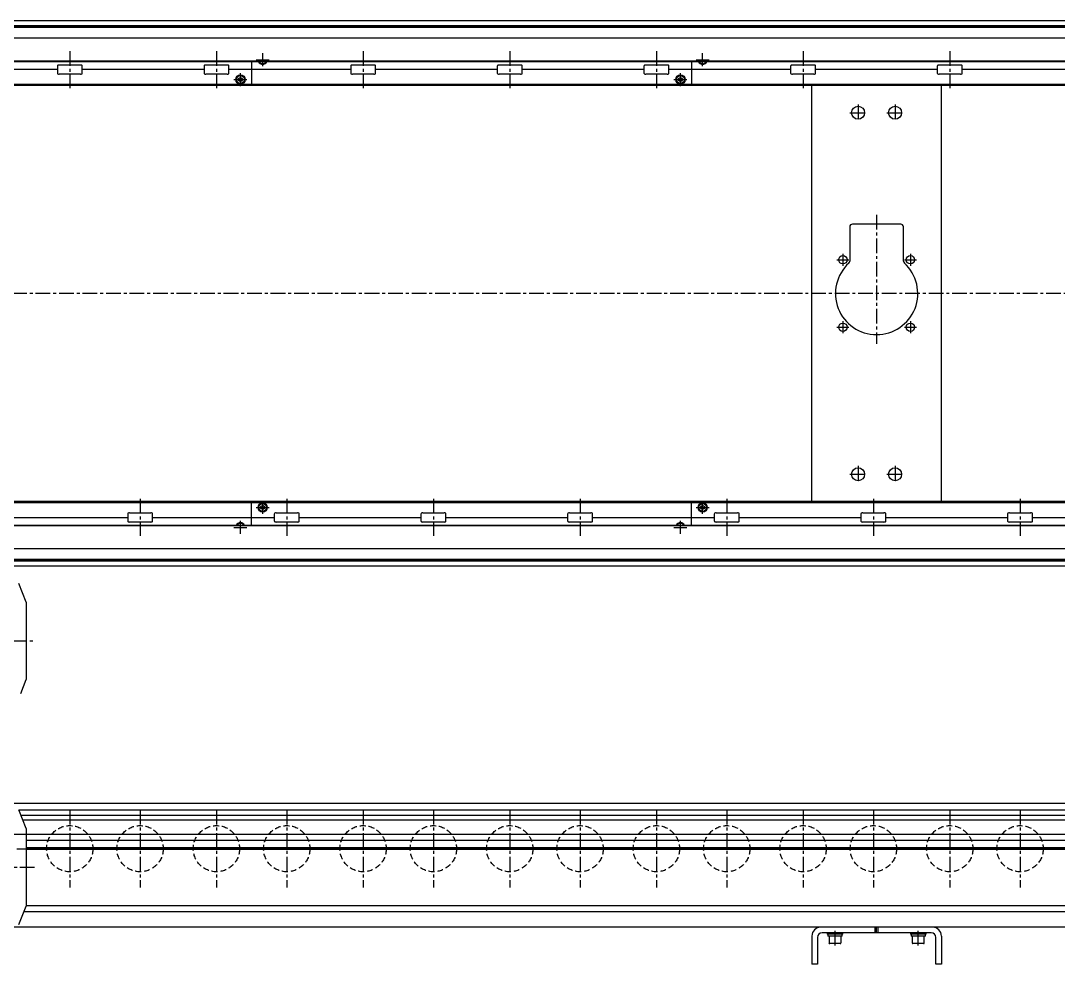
# Model space of a CAD drawing. Extents: x -10 to 3599, y -8 to 1101.
# Drawn here: x 676 to 1797, y 28 to 1048 of the extents above; entities that cross this region are included whole.
import ezdxf

# ---------------------------------------------------------------- set-up
doc = ezdxf.new("R2010")
doc.units = 0
doc.header["$LTSCALE"] = 0.5
doc.linetypes.add('CENTER', pattern=[50.8, 31.75, -6.35, 6.35, -6.35])
doc.linetypes.add('DASHED', pattern=[19.05, 12.7, -6.35])
for name, color, linetype in [('MSM_CENTER', 1, 'CENTER'), ('MSM_CONTINUOUS', 7, 'CONTINUOUS'), ('MSM_DASHED', 4, 'DASHED')]:
    doc.layers.add(name, color=color, linetype=linetype)

msp = doc.modelspace()

# ---------------------------------------------------------------- linework, layer by layer
at = {"layer": 'MSM_CENTER'}
for p, q in [((729.2, 1015.5), (729.2, 975.5)), ((887.7, 1015.5), (887.7, 975.5)), ((937.7, 999.2), (937.7, 1013.3)), ((1046.2, 1015.5), (1046.2, 975.5)), ((1204.7, 1015.5), (1204.7, 975.5)), ((1363.2, 1015.5), (1363.2, 975.5)), ((1413.2, 999.2), (1413.2, 1013.3)), ((1521.7, 1015.5), (1521.7, 975.5)), ((1680.2, 1015.5), (1680.2, 975.5)), ((930.7, 1006.2), (944.7, 1006.2)), ((1406.2, 1006.2), (1420.2, 1006.2)), ((913.7, 977.7), (913.7, 991.8)), ((1389.2, 977.7), (1389.2, 991.8)), ((906.7, 984.8), (920.7, 984.8)), ((1382.2, 984.8), (1396.2, 984.8)), ((1581.2, 957.9), (1581.2, 939.9)), ((1621.2, 957.9), (1621.2, 939.9)), ((1572.2, 948.9), (1590.2, 948.9)), ((1612.2, 948.9), (1630.2, 948.9)), ((1601.2, 838.4), (1601.2, 698.9)), ((1564.7, 796.4), (1564.7, 783.4)), ((1637.7, 796.4), (1637.7, 783.4)), ((1558.2, 789.9), (1571.2, 789.9)), ((1631.2, 789.9), (1644.2, 789.9)), ((2841.8, 753.4), (359.7, 753.4)), ((1564.7, 723.4), (1564.7, 710.4)), ((1637.7, 723.4), (1637.7, 710.4)), ((1558.2, 716.9), (1571.2, 716.9)), ((1631.2, 716.9), (1644.2, 716.9)), ((1581.2, 566.9), (1581.2, 548.9)), ((1621.2, 566.9), (1621.2, 548.9)), ((1572.2, 557.9), (1590.2, 557.9)), ((1612.2, 557.9), (1630.2, 557.9)), ((805.2, 531.3), (805.2, 491.3)), ((937.7, 515), (937.7, 529.1)), ((963.7, 531.3), (963.7, 491.3)), ((1122.2, 531.3), (1122.2, 491.3)), ((1280.7, 531.3), (1280.7, 491.3)), ((1413.2, 515), (1413.2, 529.1)), ((1439.2, 531.3), (1439.2, 491.3)), ((1597.7, 531.3), (1597.7, 491.3)), ((1756.2, 531.3), (1756.2, 491.3)), ((930.7, 522), (944.7, 522)), ((1406.2, 522), (1420.2, 522)), ((913.7, 493.5), (913.7, 507.6)), ((1389.2, 493.5), (1389.2, 507.6)), ((906.7, 500.5), (920.7, 500.5)), ((1382.2, 500.5), (1396.2, 500.5)), ((362.2, 377.8), (692.2, 377.8)), ((729.2, 195), (729.2, 111)), ((805.2, 195), (805.2, 111)), ((887.7, 195), (887.7, 111)), ((963.7, 195), (963.7, 111)), ((1046.2, 195), (1046.2, 111)), ((1122.2, 195), (1122.2, 111)), ((1204.7, 195), (1204.7, 111)), ((1280.7, 195), (1280.7, 111)), ((1363.2, 195), (1363.2, 111)), ((1439.2, 195), (1439.2, 111)), ((1521.7, 195), (1521.7, 111)), ((1597.7, 195), (1597.7, 111)), ((1680.2, 195), (1680.2, 111)), ((1756.2, 195), (1756.2, 111)), ((367.2, 153), (2832.3, 153)), ((472.2, 133), (692.2, 133)), ((1556.3, 48.4), (1556.3, 64)), ((1646.2, 48.4), (1646.2, 64))]:
    msp.add_line(p, q, dxfattribs=at)
at = {"layer": 'MSM_CONTINUOUS'}
for p, q in [((2831.8, 1048.4), (370.6, 1048.4)), ((2830.2, 1048.3), (372.2, 1048.3)), ((2805.6, 1042.9), (396.9, 1042.9)), ((2805.6, 1041.2), (396.9, 1041.2)), ((2805.5, 1042), (397, 1042)), ((2830.2, 1029.5), (372.2, 1029.5)), ((2830.2, 1004.1), (372.2, 1004.1)), ((2830.2, 1004.5), (422.2, 1004.5)), ((715.8, 999.5), (715.8, 991.5)), ((740.7, 1000.5), (717.8, 1000.5)), ((742.7, 991.5), (742.7, 999.5)), ((874.3, 999.5), (874.3, 991.5)), ((899.2, 1000.5), (876.3, 1000.5)), ((901.2, 991.5), (901.2, 999.5)), ((925.7, 1004.1), (925.7, 979.4)), ((937.7, 1003.9), (937.4, 1004.1)), ((938.1, 1004.1), (937.7, 1003.9)), ((1032.8, 999.5), (1032.8, 991.5)), ((1057.7, 1000.5), (1034.8, 1000.5)), ((1059.7, 991.5), (1059.7, 999.5)), ((1191.3, 999.5), (1191.3, 991.5)), ((1216.2, 1000.5), (1193.3, 1000.5)), ((1218.2, 991.5), (1218.2, 999.5)), ((1349.8, 999.5), (1349.8, 991.5)), ((1374.7, 1000.5), (1351.8, 1000.5)), ((1376.7, 991.5), (1376.7, 999.5)), ((1401.2, 1004.1), (1401.2, 979.4)), ((1413.2, 1003.9), (1412.9, 1004.1)), ((1413.6, 1004.1), (1413.2, 1003.9)), ((1508.3, 999.5), (1508.3, 991.5)), ((1533.2, 1000.5), (1510.3, 1000.5)), ((1535.2, 991.5), (1535.2, 999.5)), ((1666.8, 999.5), (1666.8, 991.5)), ((1691.7, 1000.5), (1668.8, 1000.5)), ((1693.7, 991.5), (1693.7, 999.5)), ((715.8, 995.5), (584.2, 995.5)), ((740.7, 990.5), (717.8, 990.5)), ((874.3, 995.5), (742.7, 995.5)), ((899.2, 990.5), (876.3, 990.5)), ((1032.8, 995.5), (901.2, 995.5)), ((911.7, 985.9), (913.7, 987.1)), ((913.7, 987.1), (915.7, 985.9)), ((1057.7, 990.5), (1034.8, 990.5)), ((1191.3, 995.5), (1059.7, 995.5)), ((1216.2, 990.5), (1193.3, 990.5)), ((1349.8, 995.5), (1218.2, 995.5)), ((1374.7, 990.5), (1351.8, 990.5)), ((1508.3, 995.5), (1376.7, 995.5)), ((1387.2, 985.9), (1389.2, 987.1)), ((1389.2, 987.1), (1391.2, 985.9)), ((1533.2, 990.5), (1510.3, 990.5)), ((1666.8, 995.5), (1535.2, 995.5)), ((1691.7, 990.5), (1668.8, 990.5)), ((1825.3, 995.5), (1693.7, 995.5)), ((2827.7, 979.4), (450.2, 979.4)), ((2831.8, 978.4), (450.2, 978.4)), ((911.7, 983.6), (911.7, 985.9)), ((913.7, 982.4), (911.7, 983.6)), ((915.7, 983.6), (913.7, 982.4)), ((915.7, 985.9), (915.7, 983.6)), ((1387.2, 983.6), (1387.2, 985.9)), ((1389.2, 982.4), (1387.2, 983.6)), ((1391.2, 983.6), (1389.2, 982.4)), ((1391.2, 985.9), (1391.2, 983.6)), ((1531.2, 528.4), (1531.2, 978.4)), ((1671.2, 528.4), (1671.2, 978.4)), ((1572.2, 825.4), (1572.2, 788.5)), ((1627.2, 828.4), (1575.2, 828.4)), ((1630.2, 788.5), (1630.2, 825.4)), ((2831.8, 528.4), (450.2, 528.4)), ((450.2, 527.4), (2827.7, 527.4)), ((925.7, 502.6), (925.7, 527.4)), ((1401.2, 502.6), (1401.2, 527.4)), ((793.8, 516.3), (816.7, 516.3)), ((935.7, 523.2), (937.7, 524.4)), ((935.7, 520.9), (935.7, 523.2)), ((937.7, 519.7), (935.7, 520.9)), ((937.7, 524.4), (939.7, 523.2)), ((939.7, 520.9), (937.7, 519.7)), ((939.7, 523.2), (939.7, 520.9)), ((952.3, 516.3), (975.2, 516.3)), ((1110.8, 516.3), (1133.7, 516.3)), ((1269.3, 516.3), (1292.2, 516.3)), ((1411.2, 523.2), (1413.2, 524.4)), ((1411.2, 520.9), (1411.2, 523.2)), ((1413.2, 519.7), (1411.2, 520.9)), ((1413.2, 524.4), (1415.2, 523.2)), ((1415.2, 520.9), (1413.2, 519.7)), ((1415.2, 523.2), (1415.2, 520.9)), ((1427.8, 516.3), (1450.7, 516.3)), ((1586.3, 516.3), (1609.2, 516.3)), ((1744.8, 516.3), (1767.7, 516.3)), ((660.2, 511.3), (791.8, 511.3)), ((791.8, 515.3), (791.8, 507.3)), ((793.8, 506.3), (816.7, 506.3)), ((818.7, 507.3), (818.7, 515.3)), ((818.7, 511.3), (950.3, 511.3)), ((950.3, 515.3), (950.3, 507.3)), ((952.3, 506.3), (975.2, 506.3)), ((977.2, 507.3), (977.2, 515.3)), ((977.2, 511.3), (1108.8, 511.3)), ((1108.8, 515.3), (1108.8, 507.3)), ((1110.8, 506.3), (1133.7, 506.3)), ((1135.7, 507.3), (1135.7, 515.3)), ((1135.7, 511.3), (1267.3, 511.3)), ((1267.3, 515.3), (1267.3, 507.3)), ((1269.3, 506.3), (1292.2, 506.3)), ((1294.2, 507.3), (1294.2, 515.3)), ((1294.2, 511.3), (1425.8, 511.3)), ((1425.8, 515.3), (1425.8, 507.3)), ((1427.8, 506.3), (1450.7, 506.3)), ((1452.7, 507.3), (1452.7, 515.3)), ((1452.7, 511.3), (1584.3, 511.3)), ((1584.3, 515.3), (1584.3, 507.3)), ((1586.3, 506.3), (1609.2, 506.3)), ((1611.2, 507.3), (1611.2, 515.3)), ((1611.2, 511.3), (1742.8, 511.3)), ((1742.8, 515.3), (1742.8, 507.3)), ((1744.8, 506.3), (1767.7, 506.3)), ((1769.7, 507.3), (1769.7, 515.3)), ((1769.7, 511.3), (1901.3, 511.3)), ((2830.2, 502.6), (372.2, 502.6)), ((2830.2, 502.2), (422.2, 502.2)), ((913.4, 502.6), (913.7, 502.9)), ((913.7, 502.9), (914.1, 502.6)), ((1388.9, 502.6), (1389.2, 502.9)), ((1389.2, 502.9), (1389.6, 502.6)), ((2830.2, 477.2), (372.2, 477.2)), ((2805.6, 465.6), (396.9, 465.6)), ((2805.6, 463.9), (396.9, 463.9)), ((2805.5, 464.7), (397, 464.7)), ((2831.8, 458.4), (370.6, 458.4)), ((2830.2, 458.4), (372.2, 458.4)), ((682.2, 419.7), (674.2, 439.7)), ((682.2, 419.7), (682.2, 335.8)), ((676.2, 320.8), (682.2, 335.8)), ((2830.2, 202), (372.2, 202)), ((682.2, 175), (674.2, 195)), ((2830.2, 194.6), (674.4, 194.6)), ((2714.2, 189), (676.6, 189)), ((2714.2, 184), (678.6, 184)), ((2614.2, 168.3), (667.2, 168.3)), ((682.2, 175), (682.2, 91)), ((2614.2, 161.8), (682.2, 161.8)), ((2614.2, 153.9), (682.2, 153.9)), ((2614.2, 153), (682.2, 153)), ((2614.2, 152.1), (682.2, 152.1)), ((674.2, 71), (682.2, 91)), ((2614.2, 91.3), (682.2, 91.3)), ((2614.2, 84.8), (679.7, 84.8)), ((2831.8, 68), (472.2, 68)), ((1599.8, 62), (1599.8, 68)), ((1601.2, 62), (1601.2, 68)), ((1602.7, 62), (1602.7, 68)), ((1531.2, 58.5), (1531.2, 28)), ((1537.2, 57), (1537.2, 28)), ((1660.2, 62), (1542.2, 62)), ((1547.7, 62), (1547.7, 60.4)), ((1564.7, 60.4), (1547.7, 60.4)), ((1548.5, 60.4), (1548.5, 58.4)), ((1563.9, 58.4), (1548.5, 58.4)), ((1549.8, 58.4), (1549.8, 51.2)), ((1562.8, 51.2), (1562.8, 58.4)), ((1563.9, 58.4), (1563.9, 60.4)), ((1564.7, 60.4), (1564.7, 62)), ((1637.7, 62), (1637.7, 60.4)), ((1654.8, 60.4), (1637.7, 60.4)), ((1638.5, 60.4), (1638.5, 58.4)), ((1654, 58.4), (1638.5, 58.4)), ((1639.8, 58.4), (1639.8, 51.2)), ((1652.7, 51.2), (1652.7, 58.4)), ((1654, 58.4), (1654, 60.4)), ((1654.8, 60.4), (1654.8, 62)), ((1665.2, 28), (1665.2, 57)), ((1671.2, 58.5), (1671.2, 28)), ((1561.9, 50.4), (1550.5, 50.4)), ((1651.9, 50.4), (1640.5, 50.4)), ((1537.2, 28), (1531.2, 28)), ((1671.2, 28), (1665.2, 28))]:
    msp.add_line(p, q, dxfattribs=at)
for centre, radius in [((913.7, 984.8), 5), ((913.7, 984.8), 4.25), ((1389.2, 984.8), 5), ((1389.2, 984.8), 4.25), ((1581.2, 948.9), 7), ((1621.2, 948.9), 7), ((1564.7, 789.9), 4.5), ((1637.7, 789.9), 4.5), ((1564.7, 716.9), 4.5), ((1637.7, 716.9), 4.5), ((1581.2, 557.9), 7), ((1621.2, 557.9), 7), ((937.7, 522), 5), ((1413.2, 522), 5), ((937.7, 522), 4.25), ((1413.2, 522), 4.25)]:
    msp.add_circle(centre, radius, dxfattribs=at)
for centre, radius, start, end in [((716.7, 999.4), 0.882, 115.5328, 172.1027), ((717.8, 997.1), 3.41, 89.6687, 115.2454), ((740.7, 997.1), 3.41, 64.7546, 90.3313), ((741.8, 999.4), 0.882, 7.8973, 64.4672), ((875.2, 999.4), 0.882, 115.5328, 172.1027), ((876.3, 997.1), 3.41, 89.6687, 115.2454), ((899.2, 997.1), 3.41, 64.7546, 90.3313), ((900.3, 999.4), 0.882, 7.8973, 64.4672), ((937.7, 1006.2), 5, 204.8346, 335.1654), ((937.7, 1006.2), 4.25, 209.6116, 330.3884), ((1033.7, 999.4), 0.882, 115.5328, 172.1027), ((1034.8, 997.1), 3.41, 89.6687, 115.2454), ((1057.7, 997.1), 3.41, 64.7546, 90.3313), ((1058.8, 999.4), 0.882, 7.8973, 64.4672), ((1192.2, 999.4), 0.882, 115.5328, 172.1027), ((1193.3, 997.1), 3.41, 89.6687, 115.2454), ((1216.2, 997.1), 3.41, 64.7546, 90.3313), ((1217.3, 999.4), 0.882, 7.8973, 64.4672), ((1350.7, 999.4), 0.882, 115.5328, 172.1027), ((1351.8, 997.1), 3.41, 89.6687, 115.2454), ((1374.7, 997.1), 3.41, 64.7546, 90.3313), ((1375.8, 999.4), 0.882, 7.8973, 64.4672), ((1413.2, 1006.2), 5, 204.8346, 335.1654), ((1413.2, 1006.2), 4.25, 209.6116, 330.3884), ((1509.2, 999.4), 0.882, 115.5328, 172.1027), ((1510.3, 997.1), 3.41, 89.6687, 115.2454), ((1533.2, 997.1), 3.41, 64.7546, 90.3313), ((1534.3, 999.4), 0.882, 7.8973, 64.4672), ((1667.7, 999.4), 0.882, 115.5328, 172.1027), ((1668.8, 997.1), 3.41, 89.6687, 115.2454), ((1691.7, 997.1), 3.41, 64.7546, 90.3313), ((1692.8, 999.4), 0.882, 7.8973, 64.4672), ((716.7, 991.6), 0.882, 187.8973, 244.4672), ((717.8, 993.9), 3.41, 244.7546, 270.3313), ((740.7, 993.9), 3.41, 269.6687, 295.2454), ((741.8, 991.6), 0.882, 295.5328, 352.1027), ((875.2, 991.6), 0.882, 187.8973, 244.4672), ((876.3, 993.9), 3.41, 244.7546, 270.3313), ((899.2, 993.9), 3.41, 269.6687, 295.2454), ((900.3, 991.6), 0.882, 295.5328, 352.1027), ((1033.7, 991.6), 0.882, 187.8973, 244.4672), ((1034.8, 993.9), 3.41, 244.7546, 270.3313), ((1057.7, 993.9), 3.41, 269.6687, 295.2454), ((1058.8, 991.6), 0.882, 295.5328, 352.1027), ((1192.2, 991.6), 0.882, 187.8973, 244.4672), ((1193.3, 993.9), 3.41, 244.7546, 270.3313), ((1216.2, 993.9), 3.41, 269.6687, 295.2454), ((1217.3, 991.6), 0.882, 295.5328, 352.1027), ((1350.7, 991.6), 0.882, 187.8973, 244.4672), ((1351.8, 993.9), 3.41, 244.7546, 270.3313), ((1374.7, 993.9), 3.41, 269.6687, 295.2454), ((1375.8, 991.6), 0.882, 295.5328, 352.1027), ((1509.2, 991.6), 0.882, 187.8973, 244.4672), ((1510.3, 993.9), 3.41, 244.7546, 270.3313), ((1533.2, 993.9), 3.41, 269.6687, 295.2454), ((1534.3, 991.6), 0.882, 295.5328, 352.1027), ((1667.7, 991.6), 0.882, 187.8973, 244.4672), ((1668.8, 993.9), 3.41, 244.7546, 270.3313), ((1691.7, 993.9), 3.41, 269.6687, 295.2454), ((1692.8, 991.6), 0.882, 295.5328, 352.1027), ((1575.2, 825.4), 3, 90, 180), ((1627.2, 825.4), 3, 0, 90), ((1601.2, 753.4), 44.5, 132.3521, 47.6479), ((1569.2, 788.5), 3, 312.3521, 360), ((1633.3, 788.5), 3, 180, 227.6479), ((792.7, 515.2), 0.882, 115.5328, 172.1027), ((793.8, 512.9), 3.41, 89.6687, 115.2454), ((816.7, 512.9), 3.41, 64.7546, 90.3313), ((817.8, 515.2), 0.882, 7.8973, 64.4672), ((951.2, 515.2), 0.882, 115.5328, 172.1027), ((952.3, 512.9), 3.41, 89.6687, 115.2454), ((975.2, 512.9), 3.41, 64.7546, 90.3313), ((976.3, 515.2), 0.882, 7.8973, 64.4672), ((1109.7, 515.2), 0.882, 115.5328, 172.1027), ((1110.8, 512.9), 3.41, 89.6687, 115.2454), ((1133.7, 512.9), 3.41, 64.7546, 90.3313), ((1134.8, 515.2), 0.882, 7.8973, 64.4672), ((1268.2, 515.2), 0.882, 115.5328, 172.1027), ((1269.3, 512.9), 3.41, 89.6687, 115.2454), ((1292.2, 512.9), 3.41, 64.7546, 90.3313), ((1293.3, 515.2), 0.882, 7.8973, 64.4672), ((1426.7, 515.2), 0.882, 115.5328, 172.1027), ((1427.8, 512.9), 3.41, 89.6687, 115.2454), ((1450.7, 512.9), 3.41, 64.7546, 90.3313), ((1451.8, 515.2), 0.882, 7.8973, 64.4672), ((1585.2, 515.2), 0.882, 115.5328, 172.1027), ((1586.3, 512.9), 3.41, 89.6687, 115.2454), ((1609.2, 512.9), 3.41, 64.7546, 90.3313), ((1610.3, 515.2), 0.882, 7.8973, 64.4672), ((1743.7, 515.2), 0.882, 115.5328, 172.1027), ((1744.8, 512.9), 3.41, 89.6687, 115.2454), ((1767.7, 512.9), 3.41, 64.7546, 90.3313), ((1768.8, 515.2), 0.882, 7.8973, 64.4672), ((792.7, 507.4), 0.882, 187.8973, 244.4672), ((793.8, 509.7), 3.41, 244.7546, 270.3313), ((816.7, 509.7), 3.41, 269.6687, 295.2454), ((817.8, 507.4), 0.882, 295.5328, 352.1027), ((913.7, 500.5), 5, 24.8346, 155.1654), ((913.7, 500.5), 4.25, 29.6116, 150.3884), ((951.2, 507.4), 0.882, 187.8973, 244.4672), ((952.3, 509.7), 3.41, 244.7546, 270.3313), ((975.2, 509.7), 3.41, 269.6687, 295.2454), ((976.3, 507.4), 0.882, 295.5328, 352.1027), ((1109.7, 507.4), 0.882, 187.8973, 244.4672), ((1110.8, 509.7), 3.41, 244.7546, 270.3313), ((1133.7, 509.7), 3.41, 269.6687, 295.2454), ((1134.8, 507.4), 0.882, 295.5328, 352.1027), ((1268.2, 507.4), 0.882, 187.8973, 244.4672), ((1269.3, 509.7), 3.41, 244.7546, 270.3313), ((1292.2, 509.7), 3.41, 269.6687, 295.2454), ((1293.3, 507.4), 0.882, 295.5328, 352.1027), ((1389.2, 500.5), 5, 24.8346, 155.1654), ((1389.2, 500.5), 4.25, 29.6116, 150.3884), ((1426.7, 507.4), 0.882, 187.8973, 244.4672), ((1427.8, 509.7), 3.41, 244.7546, 270.3313), ((1450.7, 509.7), 3.41, 269.6687, 295.2454), ((1451.8, 507.4), 0.882, 295.5328, 352.1027), ((1585.2, 507.4), 0.882, 187.8973, 244.4672), ((1586.3, 509.7), 3.41, 244.7546, 270.3313), ((1609.2, 509.7), 3.41, 269.6687, 295.2454), ((1610.3, 507.4), 0.882, 295.5328, 352.1027), ((1743.7, 507.4), 0.882, 187.8973, 244.4672), ((1744.8, 509.7), 3.41, 244.7546, 270.3313), ((1767.7, 509.7), 3.41, 269.6687, 295.2454), ((1768.8, 507.4), 0.882, 295.5328, 352.1027), ((1540.8, 58.5), 9.5, 90, 180), ((1661.8, 58.5), 9.5, 0, 90), ((1542.2, 57), 5, 90, 180), ((1660.2, 57), 5, 0, 90), ((1550.5, 51.2), 0.8, 180, 270), ((1561.9, 51.2), 0.8, 270, 0), ((1640.5, 51.2), 0.8, 180, 270), ((1651.9, 51.2), 0.8, 270, 0)]:
    msp.add_arc(centre, radius, start, end, dxfattribs=at)
at = {"layer": 'MSM_DASHED'}
for centre in [(729.2, 153), (805.2, 153), (887.7, 153), (963.7, 153), (1046.2, 153), (1122.2, 153), (1204.7, 153), (1280.7, 153), (1363.2, 153), (1439.2, 153), (1521.7, 153), (1597.7, 153), (1680.2, 153), (1756.2, 153)]:
    msp.add_circle(centre, 25, dxfattribs=at)

doc.saveas('drawing.dxf')
